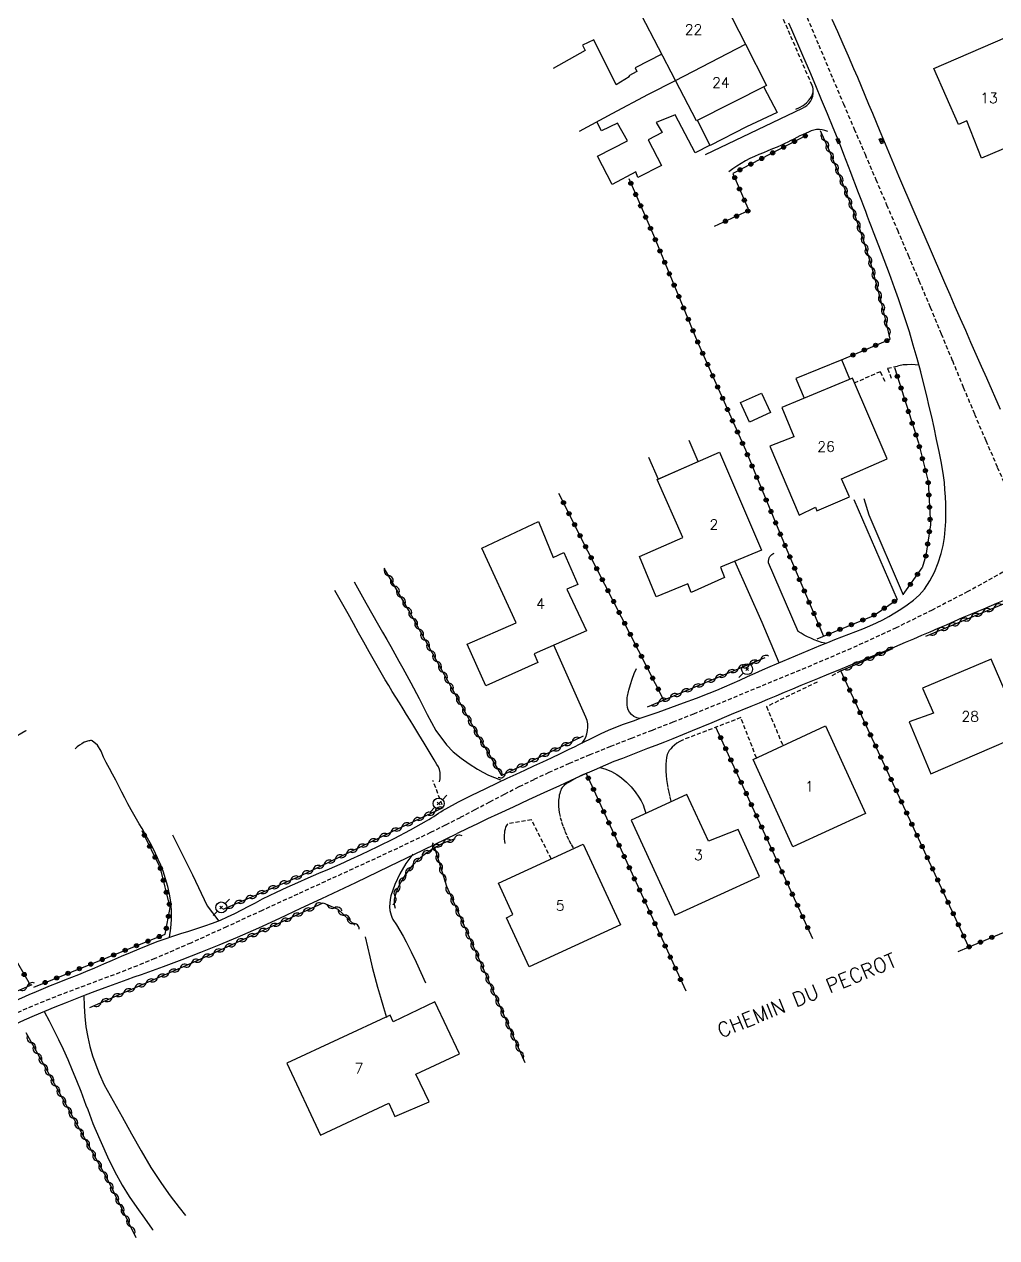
# Model space of a CAD drawing. Header units: millimetres. Extents: x 147000 to 148000, y 141000 to 142001.
# Drawn here: x 147437.1 to 147555.6, y 141481.9 to 141629.8 of the extents above; entities that cross this region are included whole.
import ezdxf
from ezdxf.enums import TextEntityAlignment as Align

# ---------------------------------------------------------------- set-up
doc = ezdxf.new("R2010")
doc.units = ezdxf.units.MM
doc.linetypes.add('DASHED', pattern=[0.75, 0.5, -0.25])
doc.layers.get('0').update_dxf_attribs({"linetype": 'CONTINUOUS'})
for name, color, linetype in [('W0001', 6, 'DASHED'), ('W0008', 7, 'CONTINUOUS'), ('W0017', 7, 'CONTINUOUS'), ('W0101', 7, 'CONTINUOUS'), ('W0104', 1, 'CONTINUOUS'), ('W0112', 1, 'DASHED'), ('W0310', 3, 'CONTINUOUS'), ('W0322', 7, 'CONTINUOUS'), ('W0323', 7, 'CONTINUOUS'), ('W0401', 7, 'CONTINUOUS'), ('W0473', 7, 'CONTINUOUS'), ('W0989', 7, 'CONTINUOUS'), ('W0991', 7, 'CONTINUOUS'), ('W1102', 7, 'CONTINUOUS')]:
    doc.layers.add(name, color=color, linetype=linetype)
doc.styles.get("Standard").update_dxf_attribs({"font": 'romans.shx', "width": 0.85})

# ---------------------------------------------------------------- blocks, each defined once
blk = doc.blocks.new('T473')
for p, q in [((-0.166667, 0.166667), (0.166667, -0.166667)), ((-0.166667, -0.166667), (0.166667, 0.166667)), ((0.500001, 0.500001), (1.000002, 1.000002)), ((-1.000002, -1.000002), (-0.500001, -0.500001))]:
    blk.add_line(p, q)
blk.add_ellipse((0, 0), major_axis=(0.471405, 0.471405), ratio=1, start_param=5.4977871438, end_param=11.780972451)
blk = doc.blocks.new('T401')
for p, q in [((-0.3, 0.3), (0, 0.3)), ((-0.3, -0.25), (-0.3, 0.3)), ((-0.3, 0.15), (0, 0.15)), ((-0.3, 0), (0, 0)), ((0, 0.3), (0, -0.25)), ((-0.3, -0.15), (0, -0.15)), ((-0.3, -0.25), (-0.3, -0.3)), ((-0.3, -0.3), (0, -0.3)), ((0, -0.3), (0, -0.25))]:
    blk.add_line(p, q)
blk = doc.blocks.new('t310o')
at = {"color": 0, "linetype": 'Continuous'}
for centre, start, end in [((-0.5, 0.38), 216.8699, 323.1304), ((0.5, -0.37), 36.8699, 143.1303)]:
    blk.add_arc(centre, 0.625, start, end, dxfattribs=at)
blk = doc.blocks.new('t323o')
at = {"color": 0, "linetype": 'Continuous'}
for radius in [0.25, 0.15]:
    blk.add_circle((0, 0), radius, dxfattribs=at)
blk = doc.blocks.new('t322o')
at = {"color": 0, "linetype": 'Continuous'}
for radius in [0.25, 0.15]:
    blk.add_circle((0, 0), radius, dxfattribs=at)

msp = doc.modelspace()

# ---------------------------------------------------------------- linework, layer by layer
at = {"layer": 'W0001'}
for points in [[(147532.2, 141631.29), (147533.91, 141627.23), (147535.62, 141623.18), (147536.93, 141620.09), (147538.24, 141617.01), (147539.56, 141613.93), (147540.87, 141610.85), (147542.19, 141607.77), (147543.5, 141604.7), (147544.82, 141601.62), (147546.13, 141598.53), (147547.5, 141595.29), (147548.85, 141592.04), (147550.2, 141588.78), (147551.54, 141585.53), (147552.9, 141582.27), (147554.28, 141579.03), (147555.68, 141575.8), (147557.12, 141572.58), (147560.61, 141565.43)], [(147556.37, 141562.98), (147552.09, 141560.63), (147547.75, 141558.38), (147543.36, 141556.21), (147537.88, 141553.69), (147532.33, 141551.32), (147526.76, 141549.03), (147521.18, 141546.73), (147518.67, 141545.7), (147516.14, 141544.7), (147513.6, 141543.71), (147511.06, 141542.73), (147508.53, 141541.73), (147506, 141540.72), (147503.49, 141539.66), (147501.01, 141538.56), (147499.18, 141537.7), (147497.36, 141536.81), (147495.57, 141535.89), (147493.78, 141534.95), (147491.99, 141534.01), (147490.2, 141533.07), (147488.4, 141532.15), (147486.6, 141531.25), (147482.57, 141529.33), (147478.52, 141527.46), (147474.47, 141525.6), (147470.41, 141523.75), (147466.07, 141521.76), (147461.73, 141519.76), (147457.37, 141517.79), (147452.99, 141515.89), (147450.87, 141515.02), (147448.74, 141514.19), (147446.6, 141513.39), (147444.46, 141512.59), (147442.32, 141511.79), (147440.19, 141510.96), (147438.07, 141510.1), (147435.97, 141509.18)]]:
    msp.add_lwpolyline(points, dxfattribs=at)
at = {"layer": 'W0008'}
for points in [[(147556.06, 141582.83), (147554.39, 141586.62), (147553.76, 141588.07), (147553.11, 141589.53), (147552.47, 141590.98), (147551.83, 141592.43), (147551.19, 141593.89), (147550.55, 141595.34), (147549.92, 141596.8), (147549.28, 141598.25), (147547.41, 141602.59), (147545.55, 141606.93), (147543.69, 141611.28), (147541.85, 141615.63), (147541.39, 141616.72), (147540.94, 141617.81), (147540.49, 141618.9), (147540.04, 141620), (147539.59, 141621.09), (147539.13, 141622.18), (147538.67, 141623.28), (147538.21, 141624.36), (147537.56, 141625.87), (147536.9, 141627.37), (147536.24, 141628.87), (147535.57, 141630.36)], [(147435.99, 141510.73), (147437.7, 141511.52), (147438.56, 141511.89), (147439.42, 141512.25), (147440.28, 141512.6), (147441.15, 141512.95), (147442.02, 141513.29), (147442.88, 141513.63), (147443.75, 141513.97), (147444.61, 141514.33), (147445.7, 141514.78), (147446.78, 141515.24), (147447.86, 141515.71), (147448.94, 141516.17), (147450.02, 141516.64), (147451.1, 141517.09), (147452.2, 141517.53), (147453.29, 141517.96), (147454.25, 141518.31), (147455.21, 141518.63), (147456.18, 141518.94), (147457.15, 141519.24), (147458.12, 141519.55), (147459.09, 141519.87), (147460.04, 141520.22), (147460.99, 141520.59), (147461.87, 141520.98), (147462.73, 141521.39), (147463.59, 141521.82), (147464.44, 141522.27), (147465.28, 141522.71), (147466.13, 141523.16), (147466.98, 141523.59), (147467.84, 141524.01), (147469.12, 141524.6), (147470.41, 141525.18), (147471.7, 141525.74), (147472.99, 141526.3), (147474.29, 141526.85), (147475.58, 141527.42), (147476.87, 141528), (147478.14, 141528.59), (147480.16, 141529.56), (147482.16, 141530.55), (147484.15, 141531.58), (147486.11, 141532.67), (147486.41, 141532.85), (147486.7, 141533.03), (147486.99, 141533.22), (147487.28, 141533.42), (147487.56, 141533.61), (147487.85, 141533.8), (147488.15, 141533.99), (147488.45, 141534.16), (147490.02, 141535.01), (147491.63, 141535.81), (147493.25, 141536.58), (147494.86, 141537.36), (147495.94, 141537.87), (147497.02, 141538.38), (147498.1, 141538.88), (147499.18, 141539.38), (147500.27, 141539.88), (147501.35, 141540.38), (147502.43, 141540.89), (147503.51, 141541.4), (147504.14, 141541.7), (147504.77, 141542.02), (147505.4, 141542.34), (147506.03, 141542.65), (147506.67, 141542.97), (147507.3, 141543.28), (147507.94, 141543.57), (147508.59, 141543.86), (147509.3, 141544.14), (147510.01, 141544.42), (147510.73, 141544.68), (147511.45, 141544.93), (147512.17, 141545.18), (147512.89, 141545.43), (147513.61, 141545.68), (147514.33, 141545.94), (147515.88, 141546.51), (147517.44, 141547.07), (147519, 141547.64), (147520.55, 141548.24), (147521.49, 141548.63), (147522.42, 141549.03), (147523.36, 141549.44), (147524.29, 141549.85), (147525.22, 141550.27), (147526.15, 141550.68), (147527.08, 141551.09), (147528.01, 141551.5), (147529.55, 141552.16), (147531.1, 141552.81), (147532.64, 141553.46), (147534.19, 141554.1), (147535.04, 141554.44), (147535.89, 141554.77), (147536.74, 141555.1), (147537.6, 141555.42), (147538.45, 141555.75), (147539.3, 141556.09), (147540.14, 141556.45), (147540.97, 141556.83), (147541.73, 141557.2), (147542.48, 141557.59), (147543.21, 141558.02), (147543.92, 141558.48), (147544.69, 141559.02), (147545.45, 141559.59), (147546.16, 141560.21), (147546.79, 141560.92), (147547.47, 141561.93), (147548.02, 141563.01), (147548.47, 141564.14), (147548.85, 141565.28), (147548.98, 141565.76), (147549.08, 141566.24), (147549.17, 141566.73), (147549.23, 141567.21), (147549.29, 141567.7), (147549.33, 141568.19), (147549.37, 141568.68), (147549.4, 141569.17), (147549.42, 141569.71), (147549.42, 141570.25), (147549.41, 141570.78), (147549.39, 141571.32), (147549.35, 141572.19), (147549.3, 141573.05), (147549.23, 141573.92), (147549.12, 141574.78), (147548.89, 141576.26), (147548.6, 141577.72), (147548.28, 141579.18), (147547.97, 141580.63), (147547.69, 141581.92), (147547.39, 141583.2), (147547.09, 141584.48), (147546.77, 141585.76), (147546.35, 141587.4), (147545.91, 141589.03), (147545.44, 141590.66), (147544.96, 141592.28), (147544.53, 141593.63), (147544.08, 141594.98), (147543.62, 141596.32), (147543.15, 141597.66), (147542.53, 141599.37), (147541.89, 141601.07), (147541.25, 141602.76), (147540.6, 141604.45), (147540.36, 141605.08), (147540.12, 141605.7), (147539.88, 141606.33), (147539.64, 141606.95), (147539.4, 141607.58), (147539.16, 141608.2), (147538.92, 141608.83), (147538.68, 141609.45), (147538.39, 141610.2), (147538.11, 141610.94), (147537.83, 141611.69), (147537.54, 141612.43), (147537.26, 141613.18), (147536.97, 141613.92), (147536.68, 141614.67), (147536.39, 141615.41), (147535.69, 141617.14), (147534.99, 141618.86), (147534.27, 141620.57), (147533.55, 141622.29), (147532.83, 141624), (147532.1, 141625.7), (147531.36, 141627.41), (147530.62, 141629.11), (147530.28, 141629.9)], [(147557.21, 141559.82), (147555.6, 141559.16), (147554, 141558.5), (147552.41, 141557.83), (147551.41, 141557.41), (147550.42, 141556.98), (147549.43, 141556.55), (147548.44, 141556.12), (147547.45, 141555.69), (147546.46, 141555.26), (147545.47, 141554.83), (147544.47, 141554.41), (147543.14, 141553.85), (147541.8, 141553.3), (147540.46, 141552.75), (147539.12, 141552.2), (147537.78, 141551.65), (147536.44, 141551.1), (147535.1, 141550.55), (147533.77, 141550), (147532.75, 141549.58), (147531.73, 141549.16), (147530.72, 141548.74), (147529.7, 141548.31), (147528.68, 141547.89), (147527.67, 141547.47), (147526.65, 141547.04), (147525.64, 141546.62), (147523.26, 141545.63), (147520.88, 141544.64), (147518.5, 141543.65), (147516.12, 141542.68), (147515.1, 141542.28), (147514.08, 141541.88), (147513.05, 141541.49), (147512.03, 141541.09), (147511, 141540.7), (147509.98, 141540.3), (147508.96, 141539.9), (147507.94, 141539.48), (147506.53, 141538.87), (147505.12, 141538.24), (147503.72, 141537.61), (147502.32, 141536.97), (147500.43, 141536.11), (147498.55, 141535.24), (147496.68, 141534.37), (147494.8, 141533.5), (147493.56, 141532.91), (147492.32, 141532.33), (147491.09, 141531.74), (147489.85, 141531.14)], [(147435.82, 141507.8), (147437.11, 141508.42), (147438.35, 141508.97), (147439.6, 141509.5), (147440.86, 141510.02), (147442.12, 141510.52), (147443.32, 141511), (147444.53, 141511.46), (147445.74, 141511.91), (147446.95, 141512.37), (147447.83, 141512.69), (147448.72, 141513.01), (147449.61, 141513.33), (147450.5, 141513.65), (147451.39, 141513.96), (147452.27, 141514.28), (147453.16, 141514.61), (147454.05, 141514.94), (147456.32, 141515.8), (147458.59, 141516.66), (147460.85, 141517.56), (147463.09, 141518.49), (147465.68, 141519.63), (147468.24, 141520.81), (147470.79, 141522.02), (147473.35, 141523.23), (147477.48, 141525.18), (147481.61, 141527.16), (147485.73, 141529.14), (147489.85, 141531.14)]]:
    msp.add_lwpolyline(points, dxfattribs=at)
at = {"layer": 'W0017'}
for points in [[(147531.93, 141619.55), (147532.22, 141619.7), (147532.48, 141619.89), (147532.71, 141620.12), (147532.91, 141620.38), (147533.07, 141620.7), (147533.18, 141621.03), (147533.23, 141621.37), (147533.23, 141621.72)], [(147520.13, 141613.92), (147531.93, 141619.55)], [(147535.01, 141616.69), (147534.68, 141616.82), (147534.34, 141616.91), (147533.99, 141616.95), (147533.64, 141616.94), (147533.3, 141616.88), (147532.98, 141616.77), (147532.68, 141616.63), (147532.38, 141616.49), (147532, 141616.33), (147531.62, 141616.16), (147531.25, 141615.97), (147530.88, 141615.79), (147530.51, 141615.6), (147530.14, 141615.41), (147529.77, 141615.23), (147529.39, 141615.05), (147528.84, 141614.81), (147528.29, 141614.58), (147527.73, 141614.35), (147527.17, 141614.12), (147526.62, 141613.89), (147526.07, 141613.65), (147525.52, 141613.4), (147524.98, 141613.12), (147524.45, 141612.82), (147523.93, 141612.49), (147523.43, 141612.14), (147522.94, 141611.78)], [(147546.13, 141588.23), (147545.66, 141588.27), (147545.18, 141588.29), (147544.7, 141588.28), (147544.22, 141588.25), (147544.04, 141588.23), (147543.86, 141588.19), (147543.68, 141588.15), (147543.5, 141588.1)], [(147543.52, 141559.61), (147538.22, 141571.81)], [(147539.41, 141571.98), (147540.01, 141569.97), (147544.19, 141560.23)], [(147527.81, 141564.14), (147527.8, 141564.34), (147527.82, 141564.54), (147527.88, 141564.73), (147527.97, 141564.9), (147528.07, 141565.03), (147528.19, 141565.14), (147528.32, 141565.22), (147528.47, 141565.29)], [(147529.11, 141551.96), (147527.03, 141556.84), (147523.69, 141564.33)], [(147531.42, 141555.78), (147527.81, 141564.14)], [(147487.71, 141537.45), (147487.78, 141537.82), (147487.79, 141538.2), (147487.76, 141538.57), (147487.68, 141538.93), (147487.56, 141539.25), (147487.39, 141539.54), (147487.21, 141539.82), (147487.03, 141540.1), (147486.42, 141541.14), (147485.81, 141542.17), (147485.18, 141543.2), (147484.56, 141544.23), (147484.13, 141544.94), (147483.69, 141545.64), (147483.25, 141546.35), (147482.81, 141547.05), (147482.38, 141547.75), (147481.94, 141548.46), (147481.51, 141549.17), (147481.09, 141549.88), (147480.42, 141551.02), (147479.77, 141552.16), (147479.12, 141553.3), (147478.48, 141554.45), (147477.84, 141555.6), (147477.2, 141556.75), (147476.55, 141557.9), (147475.91, 141559.05), (147474.93, 141560.76)], [(147477.28, 141561.83), (147478.73, 141559.26), (147480.27, 141556.55), (147480.76, 141555.68), (147481.26, 141554.8), (147481.76, 141553.92), (147482.25, 141553.04), (147482.74, 141552.16), (147483.23, 141551.28), (147483.73, 141550.4), (147484.22, 141549.52), (147485.22, 141547.61), (147486.18, 141545.64), (147487.24, 141543.71), (147488.53, 141541.94), (147489.38, 141541.08), (147490.32, 141540.31), (147491.31, 141539.63), (147492.32, 141538.99), (147492.99, 141538.61), (147493.68, 141538.26), (147494.39, 141537.96), (147495.12, 141537.69)], [(147534.72, 141554.32), (147534.27, 141554.44), (147533.82, 141554.59), (147533.38, 141554.75), (147532.95, 141554.93), (147532.55, 141555.12), (147532.16, 141555.32), (147531.79, 141555.54), (147531.42, 141555.78)], [(147505.54, 141545.3), (147501.65, 141554.1)], [(147512.09, 141545.14), (147511.73, 141545.24), (147511.4, 141545.41), (147511.11, 141545.64), (147510.87, 141545.91), (147510.71, 141546.2), (147510.62, 141546.5), (147510.57, 141546.82), (147510.55, 141547.12), (147510.55, 141547.32), (147510.56, 141547.51), (147510.58, 141547.7), (147510.61, 141547.89), (147510.65, 141548.08), (147510.69, 141548.26), (147510.73, 141548.45), (147510.78, 141548.63), (147510.96, 141549.31), (147511.18, 141549.97), (147511.43, 141550.63), (147511.71, 141551.27)], [(147505.08, 141542.17), (147505.33, 141542.52), (147505.52, 141542.89), (147505.67, 141543.28), (147505.75, 141543.69), (147505.78, 141544.1), (147505.76, 141544.51), (147505.68, 141544.91), (147505.54, 141545.3)], [(147454.8, 141518.52), (147454.95, 141519.59), (147455.02, 141520.66), (147455.02, 141521.74), (147454.94, 141522.81), (147454.79, 141523.76), (147454.57, 141524.7), (147454.3, 141525.62), (147454, 141526.53), (147453.73, 141527.27), (147453.42, 141527.99), (147453.09, 141528.71), (147452.74, 141529.41), (147452.44, 141530), (147452.12, 141530.59), (147451.79, 141531.16), (147451.45, 141531.73), (147451.11, 141532.31), (147450.77, 141532.88), (147450.43, 141533.45), (147450.11, 141534.03), (147449.72, 141534.75), (147449.34, 141535.47), (147448.97, 141536.19), (147448.6, 141536.92), (147448.23, 141537.64), (147447.85, 141538.36), (147447.46, 141539.08), (147447.06, 141539.79), (147446.74, 141540.45), (147446.44, 141541.19), (147446.01, 141541.9), (147445.38, 141542.43), (147445.27, 141542.47), (147445.15, 141542.46), (147445.04, 141542.44), (147444.94, 141542.42), (147444.8, 141542.39), (147444.66, 141542.36), (147444.53, 141542.31), (147444.4, 141542.26), (147444.1, 141542.09), (147443.81, 141541.9), (147443.53, 141541.69), (147443.28, 141541.46)], [(147507.28, 141539.2), (147507.98, 141538.97), (147508.65, 141538.68), (147509.29, 141538.33), (147509.89, 141537.92), (147510.49, 141537.4), (147511.04, 141536.84), (147511.54, 141536.22), (147511.98, 141535.58), (147512.26, 141535.11), (147512.5, 141534.63), (147512.7, 141534.12), (147512.86, 141533.61)], [(147496.03, 141532.32), (147495.95, 141532.23), (147495.87, 141532.12), (147495.8, 141532.01), (147495.75, 141531.9), (147495.68, 141531.67), (147495.63, 141531.44), (147495.6, 141531.21), (147495.59, 141530.98), (147495.58, 141530.71), (147495.59, 141530.45), (147495.62, 141530.19), (147495.66, 141529.93)], [(147455.14, 141530.98), (147457.61, 141526.1), (147459.36, 141522.32), (147460.8, 141520.46)], [(147484.46, 141528.62), (147483.6, 141527.47), (147482.86, 141526.23), (147482.25, 141524.92), (147481.78, 141523.56), (147481.68, 141523.11), (147481.63, 141522.66), (147481.62, 141522.2), (147481.65, 141521.75), (147481.71, 141521.47), (147481.79, 141521.19), (147481.89, 141520.93), (147482.02, 141520.67)], [(147482.02, 141520.67), (147482.45, 141520.01), (147482.86, 141519.33), (147483.25, 141518.64), (147483.63, 141517.94), (147484.26, 141516.71), (147484.86, 141515.46), (147485.43, 141514.2), (147485.98, 141512.93)], [(147478.63, 141518.55), (147478.9, 141517.32), (147479.19, 141516.09), (147479.49, 141514.86), (147479.81, 141513.64), (147480.15, 141512.4), (147480.5, 141511.18), (147480.87, 141509.95), (147481.25, 141508.73)], [(147444.36, 141511.39), (147444.37, 141510.11), (147444.45, 141508.83), (147444.6, 141507.56), (147444.82, 141506.3), (147445.08, 141505.16), (147445.41, 141504.05), (147445.79, 141502.95), (147446.21, 141501.87), (147446.84, 141500.51), (147447.54, 141499.19), (147448.27, 141497.89), (147449, 141496.59), (147450.16, 141494.53), (147451.32, 141492.47), (147452.53, 141490.44), (147453.82, 141488.46), (147454.86, 141486.99), (147455.95, 141485.55), (147456.74, 141484.57)], [(147439.5, 141509.44), (147440.11, 141508.31), (147440.69, 141507.17), (147441.26, 141506.02), (147441.81, 141504.86), (147442.38, 141503.59), (147442.92, 141502.31), (147443.45, 141501.02), (147443.97, 141499.73), (147444.19, 141499.17), (147444.4, 141498.61), (147444.61, 141498.04), (147444.82, 141497.48), (147445.02, 141496.92), (147445.23, 141496.35), (147445.45, 141495.8), (147445.68, 141495.24), (147446.45, 141493.47), (147447.25, 141491.71), (147448.1, 141489.97), (147449.02, 141488.27), (147449.87, 141486.89), (147450.79, 141485.55), (147451.73, 141484.24), (147452.67, 141482.93), (147452.78, 141482.79)]]:
    msp.add_lwpolyline(points, dxfattribs=at)
at = {"layer": 'W0101'}
for points in [[(147516.46, 141622.94), (147512.33, 141630.89), (147520.92, 141635.32)], [(147520.92, 141635.32), (147524.98, 141627.36)], [(147524.98, 141627.36), (147527.57, 141622.3), (147519.03, 141617.99), (147516.46, 141622.94)], [(147437.25, 141543.72), (147437.29, 141543.66), (147435.63, 141542.68), (147436.21, 141541.9), (147428.75, 141537.54), (147427.61, 141539.36)]]:
    msp.add_lwpolyline(points, dxfattribs=at)
for points in [[(147556.69, 141628.15), (147561.53, 141616.75), (147553.77, 141613.44), (147551.95, 141618.01), (147550.97, 141617.54), (147547.94, 141624.39)], [(147542.27, 141576.82), (147538.05, 141586.66), (147529.4, 141583.08), (147530.88, 141579.51), (147530.87, 141579.5), (147527.96, 141578.35), (147531.54, 141569.93), (147533.53, 141570.9), (147533.67, 141570.48), (147537.68, 141572.19), (147536.69, 141574.37)], [(147521.81, 141577.61), (147526.95, 141565.69), (147521.94, 141563.61), (147522.44, 141562.35), (147518.36, 141560.52), (147517.96, 141561.59), (147514.09, 141560), (147512.08, 141564.92), (147517.37, 141567.22), (147514.24, 141574.29)], [(147499.75, 141569.16), (147501.55, 141564.8), (147502.85, 141565.39), (147504.54, 141561.48), (147503.23, 141560.92), (147505.62, 141555.83), (147499.24, 141553.05), (147499.67, 141552), (147493.36, 141549.13), (147491.05, 141554.22), (147497.05, 141556.81), (147492.86, 141565.93)], [(147554.93, 141552.38), (147546.57, 141548.86), (147547.89, 141545.8), (147544.95, 141544.75), (147547.59, 141538.43), (147558.89, 141543.29)], [(147534.73, 141544.27), (147539.63, 141533.58), (147530.78, 141529.5), (147525.92, 141540.17)], [(147517.83, 141535.89), (147511.05, 141532.78), (147516.37, 141521.17), (147526.71, 141525.88), (147524.08, 141531.62), (147520.48, 141530.22)], [(147505.22, 141529.83), (147509.75, 141519.99), (147498.62, 141514.88), (147495.86, 141520.87), (147496.65, 141521.26), (147494.89, 141525.1)], [(147473.2, 141494.39), (147481.5, 141498.26), (147482.25, 141496.65), (147486.44, 141498.44), (147484.83, 141501.79), (147490.12, 141504.27), (147487.12, 141510.63), (147482.03, 141508.17), (147481.67, 141509.01), (147469.09, 141503.14)]]:
    msp.add_lwpolyline(points, close=True, dxfattribs=at)
at = {"layer": 'W0104'}
for points in [[(147514.81, 141626.12), (147511.56, 141624.47), (147511.76, 141624.02), (147510.78, 141623.49), (147510.83, 141623.35), (147509.21, 141622.39), (147506.5, 141627.89), (147505.14, 141627.23), (147505.43, 141626.57), (147501.55, 141624.39)], [(147504.77, 141616.76), (147508.73, 141618.89), (147513.15, 141621.27), (147516.46, 141622.94)], [(147527.21, 141622.11), (147528.86, 141619.04), (147525.13, 141617.28), (147520.7, 141615.01), (147519.14, 141618.04)], [(147520.68, 141615.04), (147518.85, 141614.1), (147516.42, 141618.72), (147514.12, 141617.79), (147514.85, 141616.6), (147513.11, 141615.71), (147514.76, 141612.56), (147511.86, 141611.08), (147511.62, 141611.77), (147508.74, 141610.24), (147506.95, 141613.68), (147510.62, 141615.57), (147509.38, 141617.72), (147507.46, 141616.8), (147506.87, 141617.89)], [(147537.69, 141586.51), (147536.72, 141588.89), (147531.14, 141586.6), (147532.14, 141584.22)], [(147514.35, 141574.33), (147519.24, 141576.48), (147518.13, 141579.03)], [(147513.17, 141577.02), (147514.35, 141574.33)]]:
    msp.add_lwpolyline(points, dxfattribs=at)
msp.add_lwpolyline([(147526.95, 141584.83), (147528.03, 141582.44), (147525.47, 141581.28), (147524.39, 141583.67)], close=True, dxfattribs=at)
at = {"layer": 'W0112'}
for points in [[(147533.11, 141622.31), (147526.91, 141636.67)], [(147531.12, 141619.41), (147531.58, 141619.62), (147532.02, 141619.88), (147532.41, 141620.2), (147532.76, 141620.56), (147532.85, 141620.67), (147532.93, 141620.78), (147533, 141620.89), (147533.06, 141621.01), (147533.12, 141621.13), (147533.16, 141621.26), (147533.2, 141621.39), (147533.23, 141621.52), (147533.24, 141621.72), (147533.23, 141621.92), (147533.19, 141622.12), (147533.11, 141622.31)], [(147542, 141586.24), (147541.43, 141587.43), (147538.3, 141586.07)], [(147543.52, 141588.08), (147542.31, 141587.81), (147542.8, 141586.5)], [(147536.6, 141550.96), (147535.43, 141550.29)], [(147533.72, 141549.6), (147527.55, 141546.6)], [(147527.56, 141546.61), (147529.54, 141541.85)], [(147524.42, 141545.26), (147517.31, 141542.53)], [(147526.33, 141540.36), (147524.42, 141545.26)], [(147517.31, 141542.53), (147516.97, 141542.36), (147516.64, 141542.15), (147516.33, 141541.92), (147516.05, 141541.66), (147515.87, 141541.46), (147515.7, 141541.25), (147515.56, 141541.02), (147515.45, 141540.77), (147515.35, 141540.39), (147515.31, 141540), (147515.3, 141539.6), (147515.3, 141539.22), (147515.3, 141538.72), (147515.33, 141538.23), (147515.38, 141537.74), (147515.44, 141537.25), (147515.53, 141536.68), (147515.64, 141536.12), (147515.77, 141535.56), (147515.91, 141535.01)], [(147505.75, 141538.53), (147505.25, 141538.32), (147504.75, 141538.1), (147504.27, 141537.85), (147503.8, 141537.58), (147503.49, 141537.41), (147503.19, 141537.23), (147502.9, 141537.01), (147502.65, 141536.75), (147502.54, 141536.58), (147502.47, 141536.4), (147502.41, 141536.21), (147502.36, 141536.02), (147502.3, 141535.82), (147502.26, 141535.61), (147502.23, 141535.4), (147502.21, 141535.19), (147502.2, 141534.82), (147502.2, 141534.44), (147502.23, 141534.07), (147502.28, 141533.7), (147502.41, 141533.11), (147502.58, 141532.54), (147502.77, 141531.98), (147502.99, 141531.42), (147503.22, 141530.87), (147503.47, 141530.34), (147503.74, 141529.81), (147504.04, 141529.29)], [(147488.04, 141534.62), (147486.88, 141537.62)], [(147501.31, 141528.04), (147498.92, 141532.8), (147496.02, 141532.32)]]:
    msp.add_lwpolyline(points, dxfattribs=at)
at = {"layer": 'W0310'}
for points in [[(147542.62, 141591.4), (147542.1, 141593.69), (147541.54, 141595.97), (147540.93, 141598.24), (147540.29, 141600.5), (147539.77, 141602.22), (147539.21, 141603.93), (147538.63, 141605.63), (147538.02, 141607.32), (147537.11, 141609.71), (147536.16, 141612.08), (147535.18, 141614.43), (147534.15, 141616.77)], [(147505.2, 141543.02), (147495.28, 141538.21), (147492.23, 141543.36), (147483.97, 141558.31), (147480.97, 141563.5)], [(147546.96, 141555.21), (147559.36, 141560.35)], [(147536.62, 141550.95), (147542.96, 141553.71)], [(147513.05, 141546.57), (147527.4, 141552.6)], [(147461.31, 141521.91), (147470.66, 141525.95), (147481.84, 141531.34), (147488.14, 141534.33)], [(147482.33, 141521.99), (147482.25, 141522.27), (147482.2, 141522.56), (147482.2, 141522.86), (147482.22, 141523.15), (147482.28, 141523.46), (147482.36, 141523.76), (147482.46, 141524.05), (147482.58, 141524.34), (147482.71, 141524.62), (147482.84, 141524.89), (147482.99, 141525.16), (147483.14, 141525.43), (147483.55, 141526.09), (147484, 141526.72), (147484.5, 141527.31), (147485.02, 141527.88), (147485.41, 141528.25), (147485.83, 141528.6), (147486.26, 141528.91), (147486.71, 141529.21), (147487.4, 141529.6), (147488.11, 141529.95), (147488.85, 141530.26), (147489.6, 141530.53)], [(147487.05, 141529.56), (147488.53, 141524.73)], [(147488.53, 141524.72), (147498.08, 141503.22)], [(147445.07, 141509.93), (147458.07, 141515.6), (147473.52, 141522.68)], [(147473.52, 141522.68), (147475.3, 141521.92), (147477.38, 141519.96)], [(147414.28, 141501.82), (147421.35, 141505.01), (147428.35, 141508.56), (147438.05, 141512.75)], [(147450.74, 141481.87), (147447.26, 141488.92), (147437.31, 141506.83)]]:
    msp.add_lwpolyline(points, dxfattribs=at)
at = {"layer": 'W0322'}
msp.add_lwpolyline([(147543.15, 141587.95), (147546.06, 141578.76), (147547.26, 141574.04), (147547.52, 141568.78), (147546.99, 141565.03), (147546.52, 141563.53)], dxfattribs=at)
at = {"layer": 'W0323'}
for points in [[(147532.46, 141616.27), (147523.46, 141611.59), (147525.39, 141607.07), (147521.17, 141605.14)], [(147510.77, 141610.97), (147513.76, 141604.09), (147519.11, 141591.17), (147524.98, 141577.89), (147529.91, 141565.99), (147534.5, 141555.19)], [(147536.7, 141588.89), (147542.64, 141591.4)], [(147515.05, 141547.39), (147505.77, 141565.56), (147502.25, 141572.59)], [(147544.22, 141560.28), (147546.52, 141563.53)], [(147533.74, 141554.88), (147536.49, 141556.01), (147540.54, 141557.67), (147543.48, 141559.67)], [(147552.2, 141517.3), (147536.62, 141550.95)], [(147565.27, 141546.53), (147571.89, 141533.98), (147574.86, 141527.5), (147564.95, 141522.62), (147552.2, 141517.3), (147550.87, 141516.73)], [(147533.2, 141518.29), (147521.38, 141544.09)], [(147437.83, 141512.65), (147428.69, 141528.46), (147423.56, 141537.54)], [(147505.58, 141538.45), (147517.7, 141511.98)], [(147438.24, 141512.42), (147454.27, 141518.87), (147454.85, 141522.13), (147453.68, 141526.92), (147451.45, 141531.48)]]:
    msp.add_lwpolyline(points, dxfattribs=at)
at = {"layer": 'W1102'}
msp.add_lwpolyline([(147516.46, 141622.93), (147524.98, 141627.36)], dxfattribs=at)

# ---------------------------------------------------------------- block references
at = {"layer": 'W0310'}
for p, rotation in [((147534.67, 141615.59), 113.6524903487714), ((147535.27, 141614.21), 112.7061392344566), ((147535.85, 141612.83), 112.7061392344566), ((147536.42, 141611.44), 111.7597892034431), ((147536.97, 141610.04), 111.7597892034431), ((147537.51, 141608.64), 110.8134402583046), ((147538.04, 141607.24), 109.8935456026121), ((147538.55, 141605.83), 109.8935456026121), ((147539.04, 141604.41), 108.973070310649), ((147539.52, 141602.99), 107.9873336822977), ((147539.97, 141601.56), 106.9363431732136), ((147540.4, 141600.12), 105.8847842277949), ((147540.81, 141598.68), 105.8847842277949), ((147541.2, 141597.23), 104.8596833577343), ((147541.58, 141595.78), 103.8345812464726), ((147541.94, 141594.33), 103.8345812464726), ((147542.28, 141592.87), 102.8094778936252), ((147481.51, 141562.57), 119.963292417022), ((147482.26, 141561.27), 119.963292417022), ((147483.01, 141559.97), 119.963292417022), ((147483.76, 141558.67), 119.963292417022), ((147555.27, 141558.65), 22.51546947381642), ((147484.49, 141557.36), 118.9483717857616), ((147552.5, 141557.5), 22.51546947381642), ((147553.89, 141558.08), 22.51546947381642), ((147485.22, 141556.05), 118.9483717857616), ((147548.35, 141555.78), 22.51546947381642), ((147549.73, 141556.35), 22.51546947381642), ((147551.12, 141556.93), 22.51546947381642), ((147485.94, 141554.73), 118.9483717857616), ((147486.67, 141553.42), 118.9483717857616), ((147540.74, 141552.74), 23.55012066043306), ((147542.12, 141553.34), 23.55012066043306), ((147487.4, 141552.11), 118.9483717857616), ((147524.11, 141551.22), 22.79224428038782), ((147525.49, 141551.8), 22.79224428038782), ((147526.87, 141552.38), 22.79224428038782), ((147537.99, 141551.55), 23.55012066043306), ((147539.37, 141552.14), 23.55012066043306), ((147488.12, 141550.8), 118.9483717857616), ((147488.85, 141549.48), 118.9483717857616), ((147521.34, 141550.05), 22.79224428038782), ((147522.73, 141550.64), 22.79224428038782), ((147489.57, 141548.17), 118.9483717857616), ((147517.19, 141548.31), 22.79224428038782), ((147518.58, 141548.89), 22.79224428038782), ((147519.96, 141549.47), 22.79224428038782), ((147490.3, 141546.86), 118.9483717857616), ((147514.43, 141547.15), 22.79224428038782), ((147515.81, 141547.73), 22.79224428038782), ((147491.03, 141545.54), 118.9483717857616), ((147491.75, 141544.23), 118.9483717857616), ((147492.49, 141542.93), 120.6320582011156), ((147503.85, 141542.37), 205.8699005268886), ((147493.25, 141541.64), 120.6320582011156), ((147501.15, 141541.06), 205.8699005268886), ((147502.5, 141541.71), 205.8699005268886), ((147494.02, 141540.35), 120.6320582011156), ((147494.78, 141539.05), 120.6320582011156), ((147498.45, 141539.75), 205.8699005268886), ((147499.8, 141540.4), 205.8699005268886), ((147495.75, 141538.44), 205.8699005268886), ((147497.1, 141539.1), 205.8699005268886), ((147487.18, 141533.87), 25.3891643776583), ((147483.11, 141531.94), 25.3891643776583), ((147484.47, 141532.58), 25.3891643776583), ((147485.82, 141533.23), 25.3891643776583), ((147480.4, 141530.65), 25.72719985737647), ((147481.76, 141531.3), 25.72719985737647), ((147477.7, 141529.34), 25.72719985737647), ((147479.05, 141529.99), 25.72719985737647), ((147486.8, 141529.26), 29.70023722242838), ((147487.21, 141529.04), 287.1010617947364), ((147488.12, 141529.96), 22.88303519109853), ((147489.52, 141530.5), 19.47443487369672), ((147475, 141528.04), 25.72719985737647), ((147476.35, 141528.69), 25.72719985737647), ((147484.51, 141527.34), 47.01442506846229), ((147485.58, 141528.39), 39.89986705192545), ((147487.65, 141527.6), 287.1010617947364), ((147470.94, 141526.09), 25.72719985737647), ((147472.3, 141526.74), 25.72719985737647), ((147473.65, 141527.39), 25.72719985737647), ((147483.59, 141526.15), 54.19410984032063), ((147488.09, 141526.17), 287.1010617947364), ((147468.2, 141524.89), 23.38927025850842), ((147469.57, 141525.48), 23.38927025850842), ((147482.83, 141524.86), 63.17051427847193), ((147464.07, 141523.1), 23.38927025850842), ((147465.44, 141523.69), 23.38927025850842), ((147466.82, 141524.29), 23.38927025850842), ((147482.28, 141523.47), 75.05789806393581), ((147488.94, 141523.78), 293.9544625160801), ((147462.69, 141522.5), 23.38927025850842), ((147471.09, 141521.57), 24.62560813126653), ((147472.45, 141522.19), 24.62560813126653), ((147474.9, 141522.09), 336.7238885216362), ((147489.55, 141522.41), 293.9544625160801), ((147468.36, 141520.32), 24.62560813126653), ((147469.72, 141520.94), 24.62560813126653), ((147476.07, 141521.19), 316.7167982114923), ((147477.16, 141520.16), 316.7167982114923), ((147490.16, 141521.04), 293.9544625160801), ((147465.63, 141519.07), 24.62560813126653), ((147467, 141519.69), 24.62560813126653), ((147490.77, 141519.67), 293.9544625160801), ((147491.38, 141518.29), 293.9544625160801), ((147461.54, 141517.19), 24.62560813126653), ((147462.9, 141517.82), 24.62560813126653), ((147464.27, 141518.44), 24.62560813126653), ((147491.99, 141516.92), 293.9544625160801), ((147458.81, 141515.94), 24.62560813126653), ((147460.18, 141516.57), 24.62560813126653), ((147492.6, 141515.55), 293.9544625160801), ((147456.07, 141514.73), 23.5662231748097), ((147457.45, 141515.33), 23.5662231748097), ((147493.21, 141514.18), 293.9544625160801), ((147451.95, 141512.93), 23.5662231748097), ((147453.32, 141513.53), 23.5662231748097), ((147454.7, 141514.13), 23.5662231748097), ((147493.82, 141512.81), 293.9544625160801), ((147437.43, 141512.48), 23.35454642448999), ((147449.2, 141511.73), 23.5662231748097), ((147450.57, 141512.33), 23.5662231748097), ((147494.43, 141511.44), 293.9544625160801), ((147446.45, 141510.53), 23.5662231748097), ((147447.82, 141511.13), 23.5662231748097), ((147495.03, 141510.07), 293.9544625160801), ((147495.64, 141508.7), 293.9544625160801), ((147496.25, 141507.33), 293.9544625160801), ((147437.96, 141505.65), 119.0790564986565), ((147496.86, 141505.96), 293.9544625160801), ((147438.69, 141504.34), 119.0790564986565), ((147497.47, 141504.59), 293.9544625160801), ((147439.42, 141503.02), 119.0790564986565), ((147440.15, 141501.71), 119.0790564986565), ((147440.88, 141500.4), 119.0790564986565), ((147441.61, 141499.09), 119.0790564986565), ((147442.34, 141497.78), 119.0790564986565), ((147443.06, 141496.47), 119.0790564986565), ((147443.79, 141495.16), 119.0790564986565), ((147444.52, 141493.85), 119.0790564986565), ((147445.25, 141492.54), 119.0790564986565), ((147445.98, 141491.23), 119.0790564986565), ((147446.71, 141489.92), 119.0790564986565), ((147447.42, 141488.6), 116.2584525429686), ((147448.09, 141487.25), 116.2584525429686), ((147448.75, 141485.91), 116.2584525429686), ((147449.41, 141484.56), 116.2584525429686), ((147450.08, 141483.22), 116.2584525429686)]:
    msp.add_blockref('t310o', p, dxfattribs=dict(at, rotation=rotation))
at = {"layer": 'W0322'}
for p, rotation in [((147543.5, 141586.87), 287.5634259294895), ((147543.95, 141585.44), 287.5634259294895), ((147544.4, 141584.01), 287.5634259294895), ((147544.85, 141582.58), 287.5634259294895), ((147545.31, 141581.14), 287.5634259294895), ((147545.76, 141579.71), 287.5634259294895), ((147546.18, 141578.28), 284.2391556455204), ((147546.55, 141576.82), 284.2391556455204), ((147546.92, 141575.37), 284.2391556455204), ((147547.26, 141573.91), 272.8906121098219), ((147547.34, 141572.41), 272.8906121098219), ((147547.42, 141570.92), 272.8906121098219), ((147547.49, 141569.42), 272.8906121098219), ((147547.4, 141567.93), 261.9084864310192), ((147547.19, 141566.44), 261.9084864310192), ((147546.97, 141564.96), 252.6784535060978)]:
    msp.add_blockref('t322o', p, dxfattribs=dict(at, rotation=rotation))
at = {"layer": 'W0323'}
for p, rotation in [((147530.96, 141615.49), 207.4746321175363), ((147532.29, 141616.18), 207.4746321175363), ((147528.3, 141614.1), 207.4746321175363), ((147529.63, 141614.8), 207.4746321175363), ((147525.64, 141612.72), 207.4746321175363), ((147526.97, 141613.41), 207.4746321175363), ((147523.68, 141611.09), 293.1143388331273), ((147524.31, 141612.03), 207.4746321175363), ((147511.02, 141610.4), 293.5083052490465), ((147524.26, 141609.71), 293.1143388331273), ((147511.61, 141609.03), 293.5083052490465), ((147524.85, 141608.33), 293.1143388331273), ((147512.21, 141607.65), 293.5083052490465), ((147512.81, 141606.27), 293.5083052490465), ((147523.9, 141606.39), 204.5523957578988), ((147525.27, 141607.01), 204.5523957578988), ((147513.41, 141604.9), 293.5083052490465), ((147522.54, 141605.77), 204.5523957578988), ((147514, 141603.52), 292.5004470555724), ((147514.57, 141602.13), 292.5004470555724), ((147515.15, 141600.75), 292.5004470555724), ((147515.72, 141599.36), 292.5004470555724), ((147516.29, 141597.98), 292.5004470555724), ((147516.87, 141596.59), 292.5004470555724), ((147517.44, 141595.2), 292.5004470555724), ((147518.02, 141593.82), 292.5004470555724), ((147518.59, 141592.43), 292.5004470555724), ((147519.17, 141591.05), 293.834204883905), ((147539.47, 141590.06), 22.8949219881555), ((147540.85, 141590.64), 22.8949219881555), ((147542.23, 141591.22), 22.8949219881555), ((147519.77, 141589.68), 293.834204883905), ((147538.08, 141589.47), 22.8949219881555), ((147520.38, 141588.3), 293.834204883905), ((147520.98, 141586.93), 293.834204883905), ((147521.59, 141585.56), 293.834204883905), ((147522.2, 141584.19), 293.834204883905), ((147522.8, 141582.82), 293.834204883905), ((147523.41, 141581.44), 293.834204883905), ((147524.02, 141580.07), 293.834204883905), ((147524.62, 141578.7), 293.834204883905), ((147525.21, 141577.32), 292.5165579241662), ((147525.79, 141575.94), 292.5165579241662), ((147526.36, 141574.55), 292.5165579241662), ((147526.94, 141573.17), 292.5165579241662), ((147502.81, 141571.46), 116.5964360404363), ((147527.51, 141571.78), 292.5165579241662), ((147503.48, 141570.12), 116.5964360404363), ((147528.09, 141570.39), 292.5165579241662), ((147504.16, 141568.78), 116.5964360404363), ((147528.66, 141569.01), 292.5165579241662), ((147504.83, 141567.44), 116.5964360404363), ((147529.24, 141567.62), 292.5165579241662), ((147505.5, 141566.1), 116.5964360404363), ((147529.81, 141566.24), 292.5165579241662), ((147530.39, 141564.86), 293.0267280592279), ((147506.18, 141564.76), 117.0625745509285), ((147506.86, 141563.42), 117.0625745509285), ((147530.98, 141563.47), 293.0267280592279), ((147507.54, 141562.09), 117.0625745509285), ((147531.57, 141562.09), 293.0267280592279), ((147545.95, 141562.73), 54.64132388577772), ((147508.22, 141560.75), 117.0625745509285), ((147532.16, 141560.71), 293.0267280592279), ((147545.09, 141561.5), 54.64132388577772), ((147508.91, 141559.42), 117.0625745509285), ((147532.74, 141559.33), 293.0267280592279), ((147543.14, 141559.44), 34.11447294521606), ((147509.59, 141558.08), 117.0625745509285), ((147533.33, 141557.95), 293.0267280592279), ((147540.66, 141557.76), 34.11447294521606), ((147541.9, 141558.6), 34.11447294521606), ((147510.27, 141556.75), 117.0625745509285), ((147533.92, 141556.57), 293.0267280592279), ((147536.51, 141556.02), 22.36518739875628), ((147537.9, 141556.59), 22.36518739875628), ((147539.29, 141557.16), 22.36518739875628), ((147510.95, 141555.41), 117.0625745509285), ((147535.13, 141555.45), 22.26686927167154), ((147511.64, 141554.07), 117.0625745509285), ((147512.32, 141552.74), 117.0625745509285), ((147513, 141551.4), 117.0625745509285), ((147513.68, 141550.07), 117.0625745509285), ((147514.37, 141548.73), 117.0625745509285), ((147537.07, 141549.97), 114.8488552675508), ((147537.7, 141548.61), 114.8488552675508), ((147538.33, 141547.25), 114.8488552675508), ((147538.96, 141545.88), 114.8488552675508), ((147539.59, 141544.52), 114.8488552675508), ((147521.96, 141542.83), 114.6180828446443), ((147540.22, 141543.16), 114.8488552675508), ((147522.58, 141541.47), 114.6180828446443), ((147540.85, 141541.8), 114.8488552675508), ((147523.21, 141540.1), 114.6180828446443), ((147541.48, 141540.44), 114.8488552675508), ((147523.83, 141538.74), 114.6180828446443), ((147542.11, 141539.08), 114.8488552675508), ((147505.83, 141537.89), 294.5922122886401), ((147524.46, 141537.38), 114.6180828446443), ((147542.74, 141537.72), 114.8488552675508), ((147506.46, 141536.53), 294.5922122886401), ((147525.08, 141536.01), 114.6180828446443), ((147543.38, 141536.36), 114.8488552675508), ((147507.08, 141535.16), 294.5922122886401), ((147507.71, 141533.8), 294.5922122886401), ((147525.71, 141534.65), 114.6180828446443), ((147544.01, 141535), 114.8488552675508), ((147508.33, 141532.44), 294.5922122886401), ((147526.33, 141533.29), 114.6180828446443), ((147544.64, 141533.63), 114.8488552675508), ((147545.27, 141532.27), 114.8488552675508), ((147451.72, 141530.94), 115.9941836309806), ((147508.96, 141531.07), 294.5922122886401), ((147526.96, 141531.92), 114.6180828446443), ((147545.9, 141530.91), 114.8488552675508), ((147452.37, 141529.59), 115.9941836309806), ((147509.58, 141529.71), 294.5922122886401), ((147527.58, 141530.56), 114.6180828446443), ((147546.53, 141529.55), 114.8488552675508), ((147453.03, 141528.25), 115.9941836309806), ((147510.2, 141528.34), 294.5922122886401), ((147528.21, 141529.2), 114.6180828446443), ((147528.83, 141527.83), 114.6180828446443), ((147547.16, 141528.19), 114.8488552675508), ((147453.68, 141526.9), 103.8107705621828), ((147510.83, 141526.98), 294.5922122886401), ((147529.45, 141526.47), 114.6180828446443), ((147547.79, 141526.83), 114.8488552675508), ((147454.04, 141525.44), 103.8107705621828), ((147511.45, 141525.62), 294.5922122886401), ((147530.08, 141525.1), 114.6180828446443), ((147548.42, 141525.47), 114.8488552675508), ((147454.4, 141523.98), 103.8107705621828), ((147512.08, 141524.25), 294.5922122886401), ((147530.7, 141523.74), 114.6180828446443), ((147549.05, 141524.11), 114.8488552675508), ((147454.76, 141522.53), 103.8107705621828), ((147512.7, 141522.89), 294.5922122886401), ((147531.33, 141522.38), 114.6180828446443), ((147549.68, 141522.75), 114.8488552675508), ((147454.66, 141521.05), 79.87897145369101), ((147513.33, 141521.52), 294.5922122886401), ((147531.95, 141521.01), 114.6180828446443), ((147550.31, 141521.38), 114.8488552675508), ((147454.4, 141519.58), 79.87897145369101), ((147513.95, 141520.16), 294.5922122886401), ((147532.58, 141519.65), 114.6180828446443), ((147550.94, 141520.02), 114.8488552675508), ((147450.77, 141517.46), 21.92395460291175), ((147452.16, 141518.02), 21.92395460291175), ((147453.55, 141518.58), 21.92395460291175), ((147514.57, 141518.8), 294.5922122886401), ((147551.57, 141518.66), 114.8488552675508), ((147553.63, 141517.9), 202.6332652304211), ((147555.02, 141518.48), 202.6332652304211), ((147447.98, 141516.34), 21.92395460291175), ((147449.38, 141516.9), 21.92395460291175), ((147515.2, 141517.43), 294.5922122886401), ((147515.82, 141516.07), 294.5922122886401), ((147552.25, 141517.33), 202.6332652304211), ((147443.81, 141514.66), 21.92395460291175), ((147445.2, 141515.22), 21.92395460291175), ((147446.59, 141515.78), 21.92395460291175), ((147516.45, 141514.7), 294.5922122886401), ((147437.08, 141513.95), 120.0134168111638), ((147441.03, 141513.54), 21.92395460291175), ((147442.42, 141514.1), 21.92395460291175), ((147517.07, 141513.34), 294.5922122886401), ((147439.63, 141512.98), 21.92395460291175)]:
    msp.add_blockref('t323o', p, dxfattribs=dict(at, rotation=rotation))
at = {"layer": 'W0401'}
for p, rotation in [((147536.43, 141615.62), 21.77231079177018), ((147541.68, 141615.62), 22.8791292863924)]:
    msp.add_blockref('T401', p, dxfattribs=dict(at, rotation=rotation))
at = {"layer": 'W0473'}
for p in [(147525.19, 141551.17), (147487.59, 141534.8), (147461.1, 141522.13)]:
    msp.add_blockref('T473', p, dxfattribs=at)

# ---------------------------------------------------------------- texts
at = {"layer": 'W0989'}
msp.add_text('CHEMIN DU PECROT', height=1.75, rotation=22.2615, dxfattribs=at).set_placement((147521.99, 141506.2))
at = {"layer": 'W0991'}
for s, p in [('22', (147518.66, 141629.13)), ('24', (147521.99, 141622.67)), ('13', (147554.67, 141620.79)), ('26', (147534.81, 141578.3)), ('2', (147521.14, 141568.8)), ('4', (147500.02, 141559.14)), ('28', (147552.38, 141545.41)), ('1', (147532.77, 141536.89)), ('3', (147519.25, 141528.53)), ('5', (147502.41, 141522.36)), ('7', (147477.88, 141502.51))]:
    msp.add_text(s, height=1.25, dxfattribs=at).set_placement(p, align=Align.MIDDLE_CENTER)

doc.saveas('drawing.dxf')
